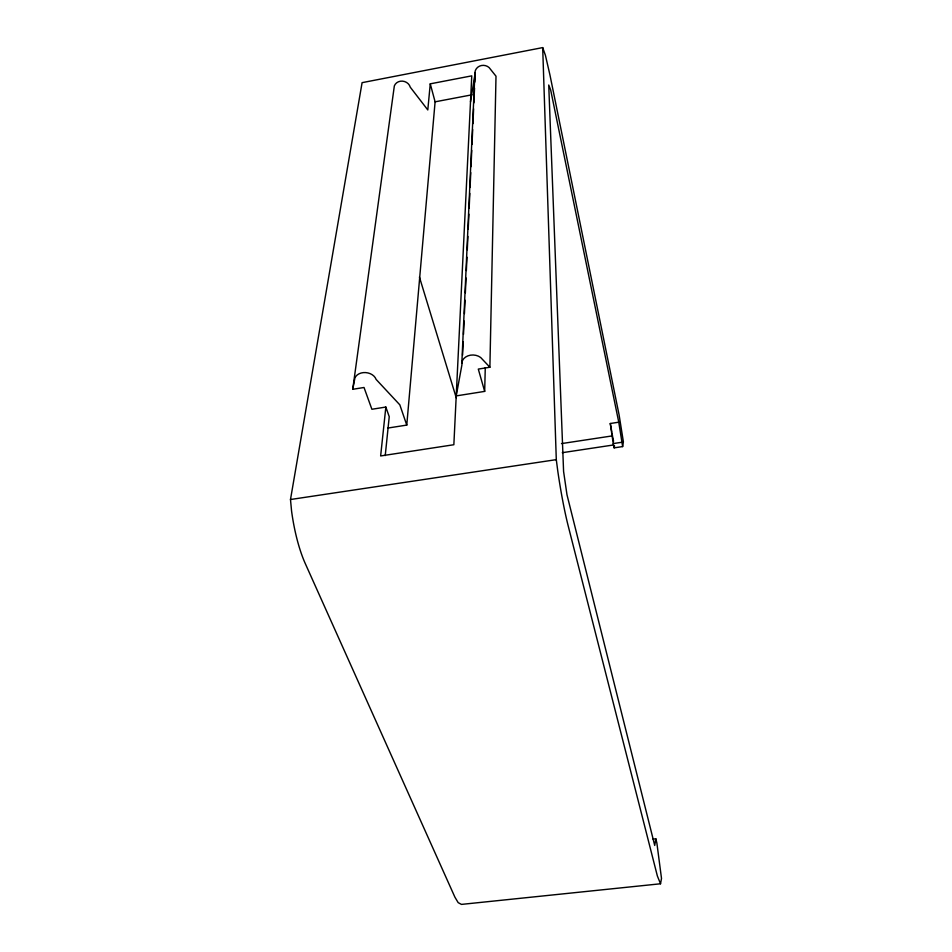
<?xml version="1.0" encoding="UTF-8"?>
<svg xmlns="http://www.w3.org/2000/svg" width="952" height="952" viewBox="0 0 952 952"><rect width="100%" height="100%" fill="white"/><g stroke="black" fill="none" stroke-linecap="round" stroke-linejoin="round"><path stroke-width="1.43" d="M489.887 367.234L480.689 357.524A11.15 8.711 2.2 0 0 467.872 355.87A11.15 8.711 2.2 0 0 461.934 364.771L456.222 395.901L484.675 391.391L478.297 369.09L489.887 367.234L496.004 76.196L489.138 67.592A8.378 7.735 4.4 0 0 479.522 66.14A8.378 7.735 4.4 0 0 475.012 74.042L470.502 101.828M484.675 391.391L485.27 367.662M461.827 363.295L474.941 72.733M462.577 355.12L463.172 341.756M463.505 334.342L464.1 320.991M464.433 313.577L465.04 300.213M465.361 292.8L466.028 277.96M466.361 270.546L466.968 257.195M467.289 249.769L467.896 236.417M468.229 229.004L468.896 214.164M469.157 208.226L469.824 193.387M470.086 187.461L470.752 172.621M471.014 166.683L471.752 150.368M472.013 144.43L472.68 129.591M472.942 123.653L473.608 108.814M473.87 102.887L474.536 88.048M474.81 82.11L475.143 74.696M387.916 428.043L406.766 425.092L435.1 101.828L430.268 83.835L471.764 75.851L453.854 444.727L380.645 455.948L385.846 407.051L371.887 409.265L364.021 387.488L352.74 389.297L394.342 85.894A8.366 7.545 15.2 0 1 402.529 81.134A8.366 7.545 15.2 0 1 410.264 87.191L427.793 109.944L430.268 83.835M385.239 455.568L389.237 416.69L385.846 407.051M622.632 446.583L618.764 422.2L610.28 423.497L613.243 443.572L614.147 447.856L622.632 446.583L623.393 441.871L619.121 415.024L549.947 74.958L545.401 55.252L542.688 47.6L362.093 82.657L290.491 499.514L291.562 510.962A72.578 20.658 81.8 0 0 305.295 563.608L454.901 897.141L458.174 902.639L461.458 904.4L660.521 883.777L661.509 878.47L656.868 843.008L655.833 838.819L653.024 839.128M655.833 838.819L654.714 845.447L566.976 494.731L563.584 471.43L548.733 85.014L550.649 89.845L618.764 422.2M352.74 389.297L354.941 377.908A11.079 8.473 7.7 0 1 365.675 372.589A11.079 8.473 7.7 0 1 376.099 379.396L399.828 404.838L406.766 425.092M614.147 447.856L614.552 445.81M435.1 101.828L471.966 94.807M561.49 443.596L612.445 435.873L613.576 441.264M613.243 443.572L621.751 442.287M562.287 452.688L613.29 445M290.491 499.514L556.289 459.649L557.824 471.371A74.589 7.545 81.5 0 0 568.249 526.099L657.368 875.995L660.521 883.777M419.439 277.103L456.305 397.936M610.28 423.497L611.779 431.649M612.005 433.065L612.445 435.873M542.688 47.6L556.313 460.244"/></g></svg>
